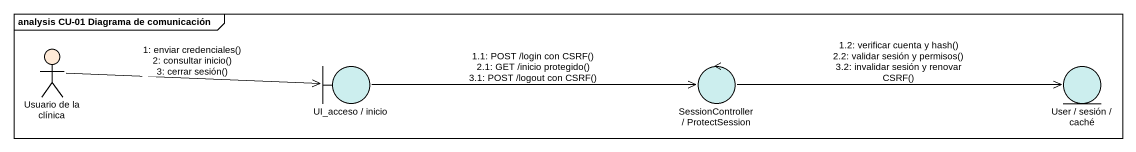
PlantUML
@startuml
mainframe analysis CU-01 Diagrama de comunicación
actor "Usuario de la clínica" as Usuario_de_la_clínica #FFEAD7
boundary "UI_acceso / inicio" as UI_acceso_inicio #CCEEEE
control "SessionController / ProtectSession" as SessionController #CCEEEE
entity "User / sesión / caché" as User_sesión_caché #CCEEEE
Usuario_de_la_clínica -right-> UI_acceso_inicio : 1: enviar credenciales()\n2: consultar inicio()\n3: cerrar sesión()
UI_acceso_inicio -right-> SessionController : 1.1: POST /login con CSRF()\n2.1: GET /inicio protegido()\n3.1: POST /logout con CSRF()
SessionController -right-> User_sesión_caché : 1.2: verificar cuenta y hash()\n2.2: validar sesión y permisos()\n3.2: invalidar sesión y renovar CSRF()
@enduml
